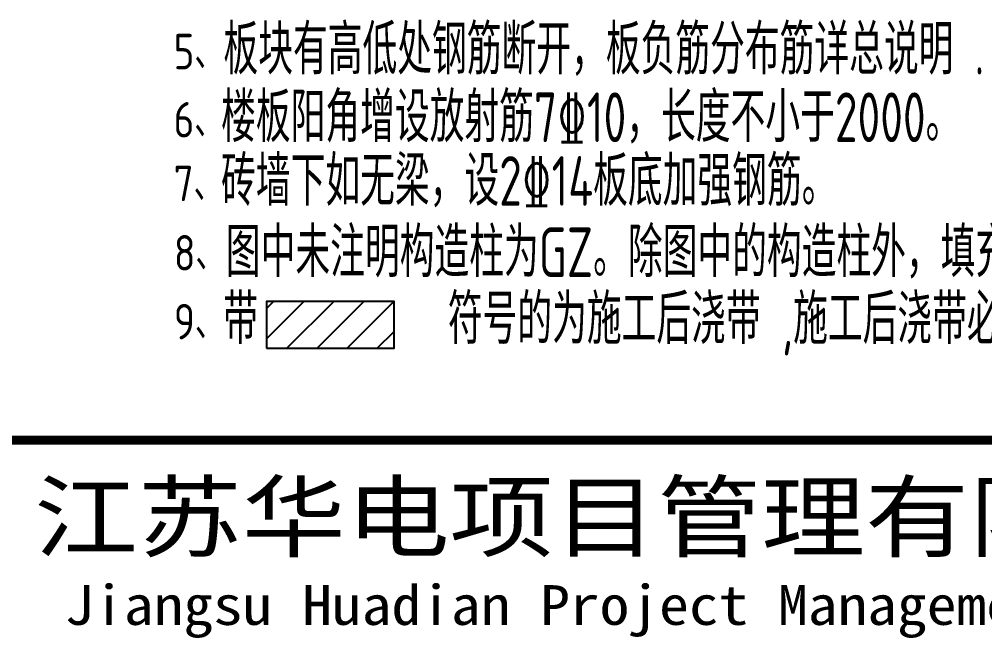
# Model space of a CAD drawing. Extents: x -2331248 to -1198620, y -977263 to -545844.
# Drawn here: x -1496680 to -1489876, y -761042 to -756642 of the extents above; entities that cross this region are included whole.
import ezdxf
from ezdxf.enums import TextEntityAlignment as Align

# ---------------------------------------------------------------- set-up
doc = ezdxf.new("R2010")
doc.units = 0
doc.header["$LTSCALE"] = 1000
doc.header["$MEASUREMENT"] = 0
doc.layers.get('0').update_dxf_attribs({"linetype": 'CONTINUOUS'})
for name, color, linetype in [('HJD', 190, 'CONTINUOUS'), ('t图框', 222, 'CONTINUOUS'), ('中文', 7, 'CONTINUOUS')]:
    doc.layers.add(name, color=color, linetype=linetype)
doc.styles.add('HZ', font='tssdeng.shx', dxfattribs={"width": 0.8, "bigfont": 'tssdchn.shx'})
doc.styles.add('TSSD_REIN', font='Tssdeng.shx', dxfattribs={"width": 0.7, "bigfont": 'hztxt.shx'})
doc.styles.add('黑体', font='SIMHEI.TTF', dxfattribs={"width": 1.4})

# ---------------------------------------------------------------- blocks, each defined once
blk = doc.blocks.new('ASDDA')
at = {"layer": 't图框'}
blk.add_line((-273365.6, 3065618.5), (-295865.6, 3065618.5), dxfattribs=at)
at = {"layer": 't图框', "const_width": 50}
blk.add_lwpolyline([(-295865.6, 3061618.5), (-295865.6, 3065618.5), (-273365.6, 3065618.5)], dxfattribs=at)
at = {"layer": 't图框', "style": '黑体', "width": 1.15}
blk.add_text('江苏华电项目管理有限公司', height=373.418, dxfattribs=at).set_placement((-292347.7, 3064998.7))
at = {"layer": 't图框', "style": '黑体', "width": 1.1}
blk.add_text('Jiangsu Huadian Project Management Co. Ltd ', height=224.051, dxfattribs=at).set_placement((-288572.2, 3064688.9), align=Align.MIDDLE_CENTER)

msp = doc.modelspace()

# ---------------------------------------------------------------- hatches: boundary and pattern name
at = {"layer": 'HJD'}
h = msp.add_hatch(dxfattribs=at)
h.set_pattern_fill('LINE', color=256, scale=1200, angle=45, style=0)
h.set_pattern_definition([(45, (-1543494.47, -593408.39), (-106.06602, 106.06602), [])])
h.paths.add_polyline_path([(-1494938.1, -758630.4), (-1494938.1, -758960.4), (-1494038.1, -758960.4), (-1494038.1, -758630.4)])

# ---------------------------------------------------------------- linework, layer by layer
msp.add_lwpolyline([(-1494938.1, -758960.4), (-1494038.1, -758960.4), (-1494038.1, -758630.4), (-1494938.1, -758630.4)], close=True, dxfattribs=at)

# ---------------------------------------------------------------- block references
at = {"lineweight": -3, "xscale": 1.250016957928892, "yscale": 1.250016958278138, "zscale": 1.250016957604765}
msp.add_blockref('ASDDA', (-1131135.8, -4591683), dxfattribs=at)

# ---------------------------------------------------------------- texts
at = {"layer": '中文'}
for s, height, style, width, p in [('板块有高低处钢筋断开，板负筋分布筋详总说明 .', 350, 'TSSD_REIN', 0.7, (-1495240.7, -757030.4)), ('5、', 250, 'HZ', 0.85, (-1495592.6, -756994.6)), ('楼板阳角增设放射筋7%%13210，长度不小于2000。', 350, 'TSSD_REIN', 0.7, (-1495257.4, -757507.6)), ('6、', 250, 'HZ', 0.85, (-1495592.6, -757474.9)), ('砖墙下如无梁，设2%%13214板底加强钢筋。', 350, 'TSSD_REIN', 0.7, (-1495257.4, -757956.5)), ('7、', 250, 'HZ', 0.85, (-1495592.6, -757923.9)), ('图中未注明构造柱为GZ。除图中的构造柱外，填充墙内的构造柱按结构设计总说明设置。', 350, 'TSSD_REIN', 0.7, (-1495223.7, -758459)), ('8、', 250, 'HZ', 0.85, (-1495590.5, -758412.8)), ('带         符号的为施工后浇带 ,施工后浇带必须在砼浇注后二个月方可封没。用比设计砼强度等级高一级的砼浇灌。', 350, 'TSSD_REIN', 0.7, (-1495243, -758930.2)), ('9、', 250, 'HZ', 0.85, (-1495590.5, -758897.8))]:
    msp.add_text(s, height=height, dxfattribs=dict(at, style=style, width=width)).set_placement(p)

doc.saveas('drawing.dxf')
